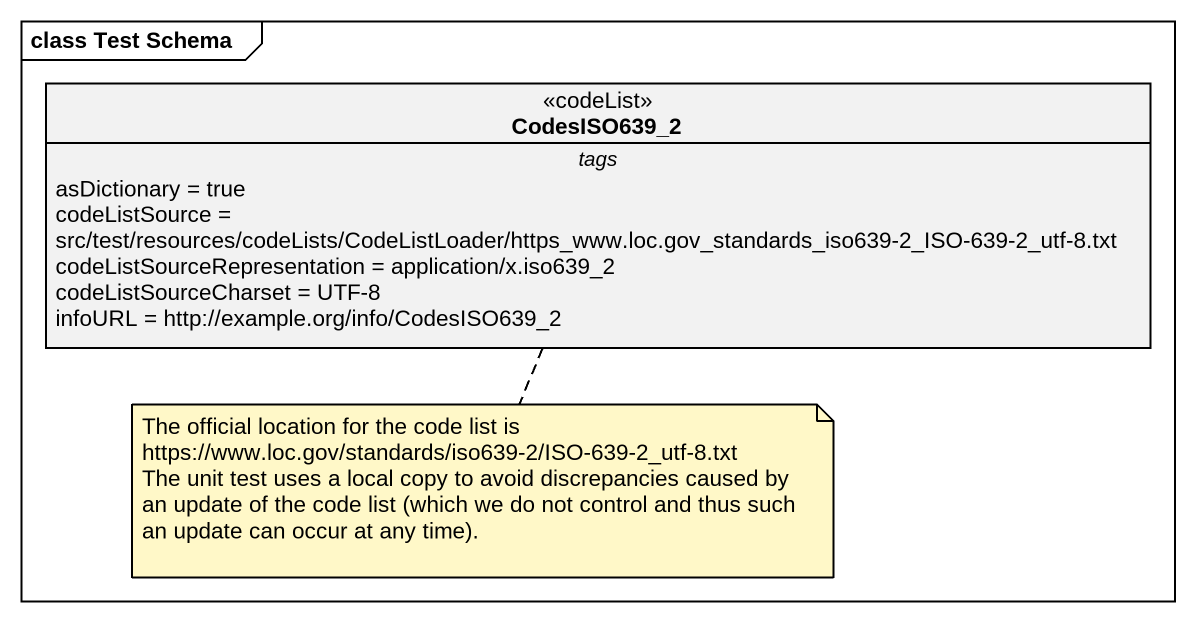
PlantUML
@startuml
mainframe class Test Schema
hide circle
hide empty members
class CodesISO639_2 <<codeList>> {
  -- tags --
  asDictionary = true
  codeListSource = src/test/resources/codeLists/CodeListLoader/https_www.loc.gov_standards_iso639-2_ISO-639-2_utf-8.txt
  codeListSourceRepresentation = application/x.iso639_2
  codeListSourceCharset = UTF-8
  infoURL = http://example.org/info/CodesISO639_2
}
note bottom of CodesISO639_2
  The official location for the code list is https://www.loc.gov/standards/iso639-2/ISO-639-2_utf-8.txt
  The unit test uses a local copy to avoid discrepancies caused by an update of the code list (which we do not control and thus such an update can occur at any time).
end note
@enduml
